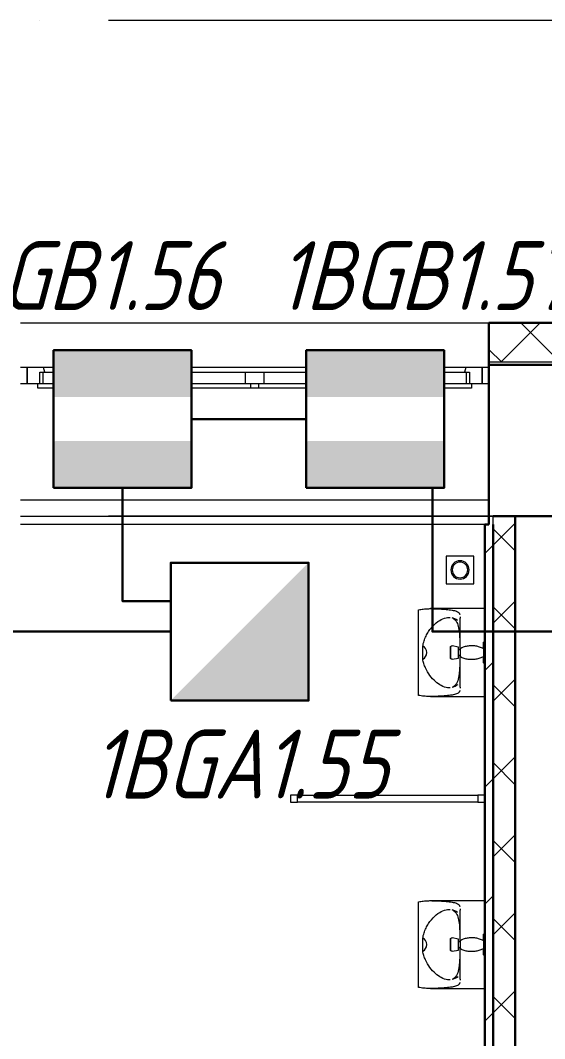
# Model space of a CAD drawing. Header units: millimetres. Extents: x -259793 to 1187961, y -549744 to 43070.
# Drawn here: x -50411 to -48509, y -7240 to -3544 of the extents above; entities that cross this region are included whole.
import ezdxf
from ezdxf.enums import TextEntityAlignment as Align

# ---------------------------------------------------------------- set-up
doc = ezdxf.new("R2010")
doc.units = ezdxf.units.MM
doc.linetypes.add('ADSK_Линия сетки', pattern=[25, 20, -2.5, 0, -2.5])
for name, color, linetype, lineweight in [('_ Окна', 7, 'Continuous', 9), ('RC-Извещатели_охранные', 5, 'Continuous', 30), ('Витраж', 7, 'Continuous', 9), ('лс', 5, 'Continuous', 30), ('Окна', 252, 'Continuous', 9), ('Оси', 252, 'Continuous', 9), ('Сантехника', 252, 'Continuous', 9), ('Стены внутренние', 7, 'Continuous', 18), ('Стены наружные', 7, 'Continuous', 18), ('Стены штриховка', 7, 'Continuous', 9)]:
    doc.layers.add(name, color=color, linetype=linetype, lineweight=lineweight)
doc.layers.add('RC-Позиционные_обозначения', color=7, linetype='Continuous')
doc.styles.add('RubezhCAD', font='', dxfattribs={"oblique": 10})
doc.styles.get("Standard").update_dxf_attribs({"font": ''})
doc.styles.get('RubezhCAD').set_extended_font_data('GOST type A')
doc.styles.get('Standard').set_extended_font_data('GOST type B')

# ---------------------------------------------------------------- blocks, each defined once
blk = doc.blocks.new('RC-UGO-IOZ-02')
at = {"layer": 'RC-Извещатели_охранные'}
blk.add_attdef('PSTN', text='', height=2.5, dxfattribs=at).set_placement((0.977, 2.603), align=Align.BOTTOM_LEFT)
blk.add_wipeout([(2.5, -2.5), (2.5, 2.5), (-2.5, 2.5), (-2.5, -2.5)]).dxf.layer = 'RC-Извещатели_охранные'
blk.add_wipeout([(-2.5, -2.5), (-2.5, 2.5), (2.5, 2.5), (2.5, -2.5)]).dxf.layer = 'RC-Извещатели_охранные'
h = blk.add_hatch(color=256, dxfattribs=at)
h.dxf.hatch_style = 1
h.paths.add_polyline_path([(2.5, -2.5), (2.5, 2.5), (0, 0), (-2.5, -2.5)])
blk.add_lwpolyline([(-2.5, -2.5), (2.5, -2.5), (2.5, 2.5), (-2.5, 2.5)], close=True, dxfattribs=at)
blk = doc.blocks.new('RC-UGO-IOM-02')
at = {"layer": 'RC-Извещатели_охранные'}
blk.add_point((0, 0), dxfattribs=at)
blk.add_attdef('PSTN', text='', height=2.5, dxfattribs=at).set_placement((0.977, 2.603), align=Align.BOTTOM_LEFT)
blk.add_wipeout([(2.5, -2.5), (2.5, 2.5), (-2.5, 2.5), (-2.5, -2.5)]).dxf.layer = 'RC-Извещатели_охранные'
blk.add_wipeout([(-2.5, -2.5), (-2.5, 2.5), (2.5, 2.5), (2.5, -2.5)]).dxf.layer = 'RC-Извещатели_охранные'
h = blk.add_hatch(color=256, dxfattribs=at)
h.dxf.hatch_style = 1
h.paths.add_polyline_path([(2.5, 0.8), (2.5, 2.506), (-2.5, 2.499), (-2.5, 0.8)])
h = blk.add_hatch(color=256, dxfattribs=at)
h.dxf.hatch_style = 1
h.paths.add_polyline_path([(2.5, -2.5), (2.5, -0.794), (-2.5, -0.801), (-2.5, -2.5)])
blk.add_lwpolyline([(-2.5, -2.5), (2.5, -2.5), (2.5, 2.5), (-2.5, 2.5)], close=True, dxfattribs=at)
blk = doc.blocks.new('1 этаж')
at = {"layer": '_ Окна', "color": 251, "true_color": 0x636466}
for p, q in [((-50385.8, -4803.7), (-50410.8, -4803.7)), ((-50385.8, -4861.7), (-50385.8, -4803.7)), ((-48710.8, -4803.7), (-48735.8, -4803.7)), ((-48735.8, -4803.7), (-48735.8, -4861.7)), ((-50410.8, -4861.7), (-50385.8, -4861.7)), ((-48735.8, -4861.7), (-48710.8, -4861.7))]:
    blk.add_line(p, q, dxfattribs=at)
at = {"layer": '_ Окна', "color": 251, "lineweight": 18, "true_color": 0x636466}
for p, q in [((-50326.4, -4803.7), (-50385.8, -4803.7)), ((-50385.8, -4803.7), (-50385.8, -4861.7)), ((-50321.8, -4820.7), (-50326.4, -4803.7)), ((-48795.2, -4803.7), (-48799.8, -4820.7)), ((-48735.8, -4803.7), (-48795.2, -4803.7)), ((-48735.8, -4861.7), (-48735.8, -4803.7)), ((-50339.8, -4861.7), (-50339.8, -4820.7)), ((-50339.8, -4820.7), (-50327.8, -4820.7)), ((-48793.8, -4820.7), (-48781.8, -4820.7)), ((-48781.8, -4820.7), (-48781.8, -4861.7)), ((-50385.8, -4861.7), (-50347.8, -4861.7)), ((-48773.8, -4861.7), (-48735.8, -4861.7))]:
    blk.add_line(p, q, dxfattribs=at)
at = {"layer": 'Витраж', "color": 251, "true_color": 0x636466, "extrusion": (0, 0, -1)}
for p, q in [((-49430.8, -6356.2), (-49430.8, -6381.2)), ((-49405.8, -6356.2), (-49430.8, -6356.2)), ((-49405.8, -6381.2), (-49405.8, -6356.2)), ((-49430.8, -6381.2), (-49405.8, -6381.2))]:
    blk.add_line(p, q, dxfattribs=at)
at = {"layer": 'Витраж', "color": 251, "true_color": 0x636466}
for p, q in [((-49405.8, -6381.2), (-49405.8, -6356.2)), ((-49405.8, -6356.2), (-48750.8, -6356.2)), ((-48750.8, -6356.2), (-48750.8, -6381.2)), ((-48725.8, -6356.2), (-48750.8, -6356.2)), ((-48750.8, -6356.2), (-48750.8, -6381.2)), ((-48750.8, -6381.2), (-49405.8, -6381.2)), ((-48750.8, -6381.2), (-48725.8, -6381.2))]:
    blk.add_line(p, q, dxfattribs=at)
at = {"layer": 'Окна', "color": 251, "true_color": 0x636466}
for p, q in [((-48795.2, -4803.7), (-50326.4, -4803.7)), ((-50327.8, -4820.7), (-49595.8, -4820.7)), ((-50327.8, -4861.7), (-50327.8, -4820.7)), ((-49595.8, -4820.7), (-49525.8, -4820.7)), ((-49595.8, -4820.7), (-49595.8, -4861.7)), ((-49525.8, -4820.7), (-48793.8, -4820.7)), ((-49525.8, -4861.7), (-49525.8, -4820.7)), ((-48793.8, -4820.7), (-48793.8, -4861.7)), ((-50347.8, -4861.7), (-49575.8, -4861.7)), ((-50347.8, -4878.7), (-50347.8, -4861.7)), ((-49575.8, -4878.7), (-50347.8, -4878.7)), ((-49575.8, -4861.7), (-49546.1, -4861.7)), ((-49575.8, -4861.7), (-49575.8, -4878.7)), ((-49546.1, -4878.7), (-49575.8, -4878.7)), ((-49545.8, -4861.7), (-48773.8, -4861.7)), ((-49545.8, -4878.7), (-49545.8, -4861.7)), ((-48773.8, -4878.7), (-49545.8, -4878.7)), ((-48773.8, -4861.7), (-48773.8, -4878.7))]:
    blk.add_line(p, q, dxfattribs=at)
at = {"layer": 'Оси', "color": 251, "linetype": 'ADSK_Линия сетки', "ltscale": 100, "true_color": 0x636466}
for p, q in [((4411.5, -3543.7), (-72528.1, -3543.7)), ((4411.5, -5343.7), (-72528.1, -5343.7))]:
    blk.add_line(p, q, dxfattribs=at)
at = {"layer": 'Сантехника', "color": 251, "true_color": 0x636466}
for p, q in [((-48865.8, -5488.7), (-48865.8, -5588.7)), ((-48765.8, -5488.7), (-48865.8, -5488.7)), ((-48765.8, -5588.7), (-48765.8, -5488.7)), ((-48865.8, -5588.7), (-48765.8, -5588.7)), ((-48965.8, -5994.2), (-48965.8, -5683.2)), ((-48725.8, -5679.3), (-48922.9, -5679.3)), ((-48816, -5728.7), (-48816, -5830.1)), ((-48951, -5838.7), (-48951, -5815.2)), ((-48951, -5862.3), (-48951, -5838.7)), ((-48820.8, -5818.7), (-48844.5, -5814.6)), ((-48820.8, -5838.7), (-48820.8, -5818.7)), ((-48815.8, -5828.7), (-48820.8, -5828.7)), ((-48820.8, -5858.7), (-48820.8, -5838.7)), ((-48816.2, -5814.9), (-48816.2, -5830.1)), ((-48815.8, -5823.7), (-48815.8, -5838.7)), ((-48815.8, -5838.7), (-48815.8, -5853.7)), ((-48844.5, -5862.9), (-48820.8, -5858.7)), ((-48820.8, -5848.7), (-48815.8, -5848.7)), ((-48816.2, -5847.4), (-48816.2, -5862.6)), ((-48816, -5847.4), (-48816, -5948.7)), ((-48922.9, -5998.2), (-48725.8, -5998.2)), ((-48965.8, -7054.2), (-48965.8, -6743.2)), ((-48725.8, -6739.3), (-48922.9, -6739.3)), ((-48816, -6788.7), (-48816, -6890.1)), ((-48951, -6898.7), (-48951, -6875.2)), ((-48820.8, -6878.7), (-48844.5, -6874.6)), ((-48816.2, -6874.9), (-48816.2, -6890.1)), ((-48951, -6922.3), (-48951, -6898.7)), ((-48820.8, -6898.7), (-48820.8, -6878.7)), ((-48815.8, -6888.7), (-48820.8, -6888.7)), ((-48820.8, -6918.7), (-48820.8, -6898.7)), ((-48820.8, -6908.7), (-48815.8, -6908.7)), ((-48816.2, -6907.4), (-48816.2, -6922.6)), ((-48816, -6907.4), (-48816, -7008.7)), ((-48815.8, -6883.7), (-48815.8, -6898.7)), ((-48815.8, -6898.7), (-48815.8, -6913.7)), ((-48844.5, -6922.9), (-48820.8, -6918.7)), ((-48922.9, -7058.2), (-48725.8, -7058.2))]:
    blk.add_line(p, q, dxfattribs=at)
at = {"layer": 'Сантехника', "color": 251, "true_color": 0x636466, "flags": 128}
for points in [[(-48824.4, -5721.9), (-48829.6, -5719.1), (-48835, -5716.5), (-48840.5, -5714.2), (-48844.5, -5712.6)], [(-48730.8, -5803.7), (-48730.8, -5803.5), (-48730.8, -5803.3), (-48730.8, -5803.1), (-48730.7, -5802.9), (-48730.7, -5802.7), (-48730.7, -5802.5), (-48730.6, -5802.3), (-48730.5, -5802.2), (-48730.5, -5802), (-48730.4, -5801.8), (-48730.3, -5801.6), (-48730.2, -5801.4), (-48730.1, -5801.2), (-48730, -5801.1), (-48729.9, -5800.9), (-48729.8, -5800.7), (-48729.7, -5800.6), (-48729.6, -5800.4), (-48729.4, -5800.3), (-48729.3, -5800.1), (-48729.1, -5800), (-48729, -5799.9), (-48728.8, -5799.8), (-48728.7, -5799.6), (-48728.5, -5799.5), (-48728.3, -5799.4), (-48728.2, -5799.3), (-48728, -5799.2), (-48727.8, -5799.1), (-48727.6, -5799.1), (-48727.4, -5799), (-48727.2, -5798.9), (-48727, -5798.9), (-48726.8, -5798.8), (-48726.7, -5798.8), (-48726.5, -5798.8), (-48726.3, -5798.8), (-48726.1, -5798.7), (-48725.9, -5798.7), (-48725.8, -5798.7)], [(-48850.3, -5819.5), (-48850.3, -5819.3), (-48850.3, -5819.1), (-48850.3, -5818.9), (-48850.3, -5818.7), (-48850.2, -5818.5), (-48850.2, -5818.3), (-48850.2, -5818.1), (-48850.1, -5817.9), (-48850, -5817.7), (-48850, -5817.5), (-48849.9, -5817.4), (-48849.8, -5817.2), (-48849.7, -5817), (-48849.6, -5816.8), (-48849.5, -5816.7), (-48849.4, -5816.5), (-48849.2, -5816.3), (-48849.1, -5816.2), (-48849, -5816), (-48848.8, -5815.9), (-48848.7, -5815.8), (-48848.5, -5815.6), (-48848.4, -5815.5), (-48848.2, -5815.4), (-48848, -5815.3), (-48847.9, -5815.2), (-48847.7, -5815.1), (-48847.5, -5815), (-48847.3, -5814.9), (-48847.2, -5814.8), (-48847, -5814.8), (-48846.8, -5814.7), (-48846.6, -5814.6), (-48846.4, -5814.6), (-48846.2, -5814.6), (-48846, -5814.5), (-48845.8, -5814.5), (-48845.6, -5814.5), (-48845.4, -5814.5), (-48845.2, -5814.5), (-48845, -5814.5), (-48844.8, -5814.5), (-48844.6, -5814.5), (-48844.5, -5814.6)], [(-48850.3, -5838.7), (-48850.3, -5838), (-48850.3, -5837.2), (-48850.3, -5836.4), (-48850.3, -5835.7), (-48850.3, -5834.9), (-48850.3, -5834.2), (-48850.3, -5833.4), (-48850.3, -5832.7), (-48850.3, -5831.9), (-48850.3, -5831.2), (-48850.3, -5830.5), (-48850.3, -5829.8), (-48850.3, -5829.2), (-48850.3, -5828.5), (-48850.3, -5827.9), (-48850.3, -5827.2), (-48850.3, -5826.6), (-48850.3, -5826), (-48850.3, -5825.5), (-48850.3, -5824.9), (-48850.3, -5824.4), (-48850.3, -5823.9), (-48850.3, -5823.4), (-48850.3, -5823), (-48850.3, -5822.5), (-48850.3, -5822.1), (-48850.3, -5821.8), (-48850.3, -5821.4), (-48850.3, -5821.1), (-48850.3, -5820.8), (-48850.3, -5820.5), (-48850.3, -5820.3), (-48850.3, -5820.1), (-48850.3, -5819.9), (-48850.3, -5819.8), (-48850.3, -5819.6), (-48850.3, -5819.6), (-48850.3, -5819.5), (-48850.3, -5819.5)], [(-48850.3, -5819.5), (-48850.3, -5819.5), (-48850.3, -5819.5), (-48850.3, -5819.6), (-48850.3, -5819.7), (-48850.3, -5819.9), (-48850.3, -5820), (-48850.3, -5820.2), (-48850.3, -5820.5), (-48850.3, -5820.7), (-48850.3, -5821), (-48850.3, -5821.3), (-48850.3, -5821.7), (-48850.3, -5822), (-48850.3, -5822.4), (-48850.3, -5822.8), (-48850.3, -5823.3), (-48850.3, -5823.8), (-48850.3, -5824.3), (-48850.3, -5824.8), (-48850.3, -5825.3), (-48850.3, -5825.9), (-48850.3, -5826.5), (-48850.3, -5827.1), (-48850.3, -5827.7), (-48850.3, -5828.3), (-48850.3, -5829), (-48850.3, -5829.7), (-48850.3, -5830.3), (-48850.3, -5831), (-48850.3, -5831.8), (-48850.3, -5832.5), (-48850.3, -5833.2), (-48850.3, -5834), (-48850.3, -5834.7), (-48850.3, -5835.5), (-48850.3, -5836.2), (-48850.3, -5837), (-48850.3, -5837.8), (-48850.3, -5838.5), (-48850.3, -5838.7)], [(-48850.3, -5838.7), (-48850.3, -5839.5), (-48850.3, -5840.3), (-48850.3, -5841), (-48850.3, -5841.8), (-48850.3, -5842.6), (-48850.3, -5843.3), (-48850.3, -5844.1), (-48850.3, -5844.8), (-48850.3, -5845.5), (-48850.3, -5846.2), (-48850.3, -5846.9), (-48850.3, -5847.6), (-48850.3, -5848.3), (-48850.3, -5849), (-48850.3, -5849.6), (-48850.3, -5850.2), (-48850.3, -5850.8), (-48850.3, -5851.4), (-48850.3, -5852), (-48850.3, -5852.5), (-48850.3, -5853.1), (-48850.3, -5853.6), (-48850.3, -5854), (-48850.3, -5854.5), (-48850.3, -5854.9), (-48850.3, -5855.3), (-48850.3, -5855.7), (-48850.3, -5856.1), (-48850.3, -5856.4), (-48850.3, -5856.7), (-48850.3, -5856.9), (-48850.3, -5857.2), (-48850.3, -5857.4), (-48850.3, -5857.6), (-48850.3, -5857.7), (-48850.3, -5857.8), (-48850.3, -5857.9), (-48850.3, -5858), (-48850.3, -5858)], [(-48850.3, -5858), (-48850.3, -5858), (-48850.3, -5857.9), (-48850.3, -5857.8), (-48850.3, -5857.7), (-48850.3, -5857.6), (-48850.3, -5857.4), (-48850.3, -5857.2), (-48850.3, -5857), (-48850.3, -5856.7), (-48850.3, -5856.5), (-48850.3, -5856.1), (-48850.3, -5855.8), (-48850.3, -5855.4), (-48850.3, -5855), (-48850.3, -5854.6), (-48850.3, -5854.2), (-48850.3, -5853.7), (-48850.3, -5853.2), (-48850.3, -5852.7), (-48850.3, -5852.1), (-48850.3, -5851.6), (-48850.3, -5851), (-48850.3, -5850.4), (-48850.3, -5849.8), (-48850.3, -5849.1), (-48850.3, -5848.5), (-48850.3, -5847.8), (-48850.3, -5847.1), (-48850.3, -5846.4), (-48850.3, -5845.7), (-48850.3, -5845), (-48850.3, -5844.3), (-48850.3, -5843.5), (-48850.3, -5842.8), (-48850.3, -5842), (-48850.3, -5841.2), (-48850.3, -5840.5), (-48850.3, -5839.7), (-48850.3, -5838.9), (-48850.3, -5838.7)], [(-48815.8, -5823.7), (-48812.6, -5822.1), (-48809.3, -5820.6), (-48806, -5819.2), (-48802.6, -5818), (-48799.2, -5816.9), (-48795.7, -5815.9), (-48792.2, -5815.1), (-48788.7, -5814.4), (-48785.1, -5813.8), (-48781.6, -5813.4), (-48778, -5813.2), (-48774.4, -5813.1), (-48770.8, -5813.1), (-48767.2, -5813.3), (-48763.6, -5813.6), (-48760, -5814.1), (-48756.5, -5814.7), (-48752.9, -5815.4), (-48749.5, -5816.3), (-48746, -5817.3), (-48742.6, -5818.5), (-48739.2, -5819.8), (-48735.9, -5821.2), (-48732.7, -5822.7), (-48730.8, -5823.7)], [(-48730.8, -5822.6), (-48730.8, -5821.3), (-48730.8, -5820.1), (-48730.8, -5819), (-48730.8, -5817.8), (-48730.8, -5816.7), (-48730.8, -5815.7), (-48730.8, -5814.6), (-48730.8, -5813.6), (-48730.8, -5812.7), (-48730.8, -5811.8), (-48730.8, -5810.9), (-48730.8, -5810.1), (-48730.8, -5809.3), (-48730.8, -5808.5), (-48730.8, -5807.9), (-48730.8, -5807.2), (-48730.8, -5806.6), (-48730.8, -5806.1), (-48730.8, -5805.6), (-48730.8, -5805.2), (-48730.8, -5804.8), (-48730.8, -5804.5), (-48730.8, -5804.2), (-48730.8, -5804), (-48730.8, -5803.9), (-48730.8, -5803.8), (-48730.8, -5803.7)], [(-48730.8, -5803.7), (-48730.8, -5803.8), (-48730.8, -5803.8), (-48730.8, -5804), (-48730.8, -5804.2), (-48730.8, -5804.4), (-48730.8, -5804.7), (-48730.8, -5805.1), (-48730.8, -5805.5), (-48730.8, -5806), (-48730.8, -5806.5), (-48730.8, -5807.1), (-48730.8, -5807.7), (-48730.8, -5808.4), (-48730.8, -5809.1), (-48730.8, -5809.8), (-48730.8, -5810.7), (-48730.8, -5811.5), (-48730.8, -5812.4), (-48730.8, -5813.4), (-48730.8, -5814.3), (-48730.8, -5815.4), (-48730.8, -5816.4), (-48730.8, -5817.5), (-48730.8, -5818.7), (-48730.8, -5819.8), (-48730.8, -5821), (-48730.8, -5822.2), (-48730.8, -5823.5), (-48730.8, -5824.8), (-48730.8, -5826), (-48730.8, -5827.4), (-48730.8, -5828.7), (-48730.8, -5830), (-48730.8, -5831.4), (-48730.8, -5832.8), (-48730.8, -5834.2), (-48730.8, -5835.6), (-48730.8, -5837), (-48730.8, -5838.4), (-48730.8, -5838.7)], [(-48730.8, -5838.7), (-48730.8, -5840.1), (-48730.8, -5841.5), (-48730.8, -5842.9), (-48730.8, -5844.3), (-48730.8, -5845.7), (-48730.8, -5847.1), (-48730.8, -5848.4), (-48730.8, -5849.7), (-48730.8, -5851.1), (-48730.8, -5852.4), (-48730.8, -5853.6), (-48730.8, -5854.9), (-48730.8, -5856.1), (-48730.8, -5857.3), (-48730.8, -5858.5), (-48730.8, -5859.6), (-48730.8, -5860.7), (-48730.8, -5861.8), (-48730.8, -5862.8), (-48730.8, -5863.8), (-48730.8, -5864.8), (-48730.8, -5865.7), (-48730.8, -5866.6), (-48730.8, -5867.4), (-48730.8, -5868.2), (-48730.8, -5868.9), (-48730.8, -5869.6), (-48730.8, -5870.2), (-48730.8, -5870.8), (-48730.8, -5871.4), (-48730.8, -5871.8), (-48730.8, -5872.3), (-48730.8, -5872.6), (-48730.8, -5873), (-48730.8, -5873.2), (-48730.8, -5873.4), (-48730.8, -5873.6), (-48730.8, -5873.7), (-48730.8, -5873.7)], [(-48844.5, -5862.9), (-48844.7, -5862.9), (-48844.9, -5863), (-48845.1, -5863), (-48845.3, -5863), (-48845.5, -5863), (-48845.7, -5863), (-48845.9, -5863), (-48846.1, -5862.9), (-48846.3, -5862.9), (-48846.5, -5862.9), (-48846.7, -5862.8), (-48846.8, -5862.8), (-48847, -5862.7), (-48847.2, -5862.6), (-48847.4, -5862.5), (-48847.6, -5862.4), (-48847.8, -5862.4), (-48847.9, -5862.3), (-48848.1, -5862.1), (-48848.3, -5862), (-48848.4, -5861.9), (-48848.6, -5861.8), (-48848.7, -5861.7), (-48848.9, -5861.5), (-48849, -5861.4), (-48849.2, -5861.2), (-48849.3, -5861.1), (-48849.4, -5860.9), (-48849.5, -5860.7), (-48849.6, -5860.6), (-48849.7, -5860.4), (-48849.8, -5860.2), (-48849.9, -5860), (-48850, -5859.9), (-48850.1, -5859.7), (-48850.1, -5859.5), (-48850.2, -5859.3), (-48850.2, -5859.1), (-48850.3, -5858.9), (-48850.3, -5858.7), (-48850.3, -5858.5), (-48850.3, -5858.3), (-48850.3, -5858.1), (-48850.3, -5858)], [(-48730.8, -5853.7), (-48734, -5855.4), (-48737.3, -5856.9), (-48740.6, -5858.2), (-48744, -5859.5), (-48747.4, -5860.6), (-48750.9, -5861.6), (-48754.4, -5862.4), (-48757.9, -5863.1), (-48761.5, -5863.6), (-48765.1, -5864), (-48768.6, -5864.3), (-48772.2, -5864.4), (-48775.8, -5864.4), (-48779.4, -5864.2), (-48783, -5863.9), (-48786.6, -5863.4), (-48790.1, -5862.8), (-48793.7, -5862.1), (-48797.2, -5861.2), (-48800.6, -5860.2), (-48804, -5859), (-48807.4, -5857.7), (-48810.7, -5856.3), (-48813.9, -5854.7), (-48815.8, -5853.7)], [(-48730.8, -5873.7), (-48730.8, -5873.7), (-48730.8, -5873.6), (-48730.8, -5873.5), (-48730.8, -5873.3), (-48730.8, -5873), (-48730.8, -5872.7), (-48730.8, -5872.4), (-48730.8, -5872), (-48730.8, -5871.5), (-48730.8, -5871), (-48730.8, -5870.4), (-48730.8, -5869.8), (-48730.8, -5869.1), (-48730.8, -5868.4), (-48730.8, -5867.6), (-48730.8, -5866.8), (-48730.8, -5865.9), (-48730.8, -5865), (-48730.8, -5864.1), (-48730.8, -5863.1), (-48730.8, -5862.1), (-48730.8, -5861), (-48730.8, -5859.9), (-48730.8, -5858.8), (-48730.8, -5857.6), (-48730.8, -5856.4), (-48730.8, -5855.2), (-48730.8, -5854)], [(-48725.8, -5878.7), (-48726, -5878.7), (-48726.2, -5878.7), (-48726.4, -5878.7), (-48726.6, -5878.7), (-48726.8, -5878.6), (-48727, -5878.6), (-48727.2, -5878.5), (-48727.4, -5878.5), (-48727.6, -5878.4), (-48727.7, -5878.3), (-48727.9, -5878.3), (-48728.1, -5878.2), (-48728.3, -5878.1), (-48728.5, -5878), (-48728.6, -5877.9), (-48728.8, -5877.7), (-48728.9, -5877.6), (-48729.1, -5877.5), (-48729.2, -5877.4), (-48729.4, -5877.2), (-48729.5, -5877.1), (-48729.7, -5876.9), (-48729.8, -5876.8), (-48729.9, -5876.6), (-48730, -5876.4), (-48730.1, -5876.3), (-48730.2, -5876.1), (-48730.3, -5875.9), (-48730.4, -5875.7), (-48730.5, -5875.5), (-48730.5, -5875.4), (-48730.6, -5875.2), (-48730.6, -5875), (-48730.7, -5874.8), (-48730.7, -5874.6), (-48730.8, -5874.4), (-48730.8, -5874.2), (-48730.8, -5874), (-48730.8, -5873.8), (-48730.8, -5873.7)], [(-48844.5, -5964.8), (-48838.9, -5962.6), (-48833.4, -5960.2), (-48828.1, -5957.6), (-48823, -5954.8)], [(-48824.4, -6781.9), (-48829.6, -6779.1), (-48835, -6776.5), (-48840.5, -6774.2), (-48844.5, -6772.6)], [(-48850.3, -6879.5), (-48850.3, -6879.3), (-48850.3, -6879.1), (-48850.3, -6878.9), (-48850.3, -6878.7), (-48850.2, -6878.5), (-48850.2, -6878.3), (-48850.2, -6878.1), (-48850.1, -6877.9), (-48850, -6877.7), (-48850, -6877.5), (-48849.9, -6877.4), (-48849.8, -6877.2), (-48849.7, -6877), (-48849.6, -6876.8), (-48849.5, -6876.7), (-48849.4, -6876.5), (-48849.2, -6876.3), (-48849.1, -6876.2), (-48849, -6876), (-48848.8, -6875.9), (-48848.7, -6875.8), (-48848.5, -6875.6), (-48848.4, -6875.5), (-48848.2, -6875.4), (-48848, -6875.3), (-48847.9, -6875.2), (-48847.7, -6875.1), (-48847.5, -6875), (-48847.3, -6874.9), (-48847.2, -6874.8), (-48847, -6874.8), (-48846.8, -6874.7), (-48846.6, -6874.6), (-48846.4, -6874.6), (-48846.2, -6874.6), (-48846, -6874.5), (-48845.8, -6874.5), (-48845.6, -6874.5), (-48845.4, -6874.5), (-48845.2, -6874.5), (-48845, -6874.5), (-48844.8, -6874.5), (-48844.6, -6874.5), (-48844.5, -6874.6)], [(-48815.8, -6883.7), (-48812.6, -6882.1), (-48809.3, -6880.6), (-48806, -6879.2), (-48802.6, -6878), (-48799.2, -6876.9), (-48795.7, -6875.9), (-48792.2, -6875.1), (-48788.7, -6874.4), (-48785.1, -6873.8), (-48781.6, -6873.4), (-48778, -6873.2), (-48774.4, -6873.1), (-48770.8, -6873.1), (-48767.2, -6873.3), (-48763.6, -6873.6), (-48760, -6874.1), (-48756.5, -6874.7), (-48752.9, -6875.4), (-48749.5, -6876.3), (-48746, -6877.3), (-48742.6, -6878.5), (-48739.2, -6879.8), (-48735.9, -6881.2), (-48732.7, -6882.7), (-48730.8, -6883.7)], [(-48730.8, -6863.7), (-48730.8, -6863.5), (-48730.8, -6863.3), (-48730.8, -6863.1), (-48730.7, -6862.9), (-48730.7, -6862.7), (-48730.7, -6862.5), (-48730.6, -6862.3), (-48730.5, -6862.2), (-48730.5, -6862), (-48730.4, -6861.8), (-48730.3, -6861.6), (-48730.2, -6861.4), (-48730.1, -6861.2), (-48730, -6861.1), (-48729.9, -6860.9), (-48729.8, -6860.7), (-48729.7, -6860.6), (-48729.6, -6860.4), (-48729.4, -6860.3), (-48729.3, -6860.1), (-48729.1, -6860), (-48729, -6859.9), (-48728.8, -6859.8), (-48728.7, -6859.6), (-48728.5, -6859.5), (-48728.3, -6859.4), (-48728.2, -6859.3), (-48728, -6859.2), (-48727.8, -6859.1), (-48727.6, -6859.1), (-48727.4, -6859), (-48727.2, -6858.9), (-48727, -6858.9), (-48726.8, -6858.8), (-48726.7, -6858.8), (-48726.5, -6858.8), (-48726.3, -6858.8), (-48726.1, -6858.7), (-48725.9, -6858.7), (-48725.8, -6858.7)], [(-48730.8, -6882.6), (-48730.8, -6881.3), (-48730.8, -6880.1), (-48730.8, -6879), (-48730.8, -6877.8), (-48730.8, -6876.7), (-48730.8, -6875.7), (-48730.8, -6874.6), (-48730.8, -6873.6), (-48730.8, -6872.7), (-48730.8, -6871.8), (-48730.8, -6870.9), (-48730.8, -6870.1), (-48730.8, -6869.3), (-48730.8, -6868.5), (-48730.8, -6867.9), (-48730.8, -6867.2), (-48730.8, -6866.6), (-48730.8, -6866.1), (-48730.8, -6865.6), (-48730.8, -6865.2), (-48730.8, -6864.8), (-48730.8, -6864.5), (-48730.8, -6864.2), (-48730.8, -6864), (-48730.8, -6863.9), (-48730.8, -6863.8), (-48730.8, -6863.7)], [(-48730.8, -6863.7), (-48730.8, -6863.8), (-48730.8, -6863.8), (-48730.8, -6864), (-48730.8, -6864.2), (-48730.8, -6864.4), (-48730.8, -6864.7), (-48730.8, -6865.1), (-48730.8, -6865.5), (-48730.8, -6866), (-48730.8, -6866.5), (-48730.8, -6867.1), (-48730.8, -6867.7), (-48730.8, -6868.4), (-48730.8, -6869.1), (-48730.8, -6869.8), (-48730.8, -6870.7), (-48730.8, -6871.5), (-48730.8, -6872.4), (-48730.8, -6873.4), (-48730.8, -6874.3), (-48730.8, -6875.4), (-48730.8, -6876.4), (-48730.8, -6877.5), (-48730.8, -6878.7), (-48730.8, -6879.8), (-48730.8, -6881), (-48730.8, -6882.2), (-48730.8, -6883.5), (-48730.8, -6884.8), (-48730.8, -6886), (-48730.8, -6887.4), (-48730.8, -6888.7), (-48730.8, -6890), (-48730.8, -6891.4), (-48730.8, -6892.8), (-48730.8, -6894.2), (-48730.8, -6895.6), (-48730.8, -6897), (-48730.8, -6898.4), (-48730.8, -6898.7)], [(-48850.3, -6898.7), (-48850.3, -6898), (-48850.3, -6897.2), (-48850.3, -6896.4), (-48850.3, -6895.7), (-48850.3, -6894.9), (-48850.3, -6894.2), (-48850.3, -6893.4), (-48850.3, -6892.7), (-48850.3, -6891.9), (-48850.3, -6891.2), (-48850.3, -6890.5), (-48850.3, -6889.8), (-48850.3, -6889.2), (-48850.3, -6888.5), (-48850.3, -6887.9), (-48850.3, -6887.2), (-48850.3, -6886.6), (-48850.3, -6886), (-48850.3, -6885.5), (-48850.3, -6884.9), (-48850.3, -6884.4), (-48850.3, -6883.9), (-48850.3, -6883.4), (-48850.3, -6883), (-48850.3, -6882.5), (-48850.3, -6882.1), (-48850.3, -6881.8), (-48850.3, -6881.4), (-48850.3, -6881.1), (-48850.3, -6880.8), (-48850.3, -6880.5), (-48850.3, -6880.3), (-48850.3, -6880.1), (-48850.3, -6879.9), (-48850.3, -6879.8), (-48850.3, -6879.6), (-48850.3, -6879.6), (-48850.3, -6879.5), (-48850.3, -6879.5)], [(-48850.3, -6879.5), (-48850.3, -6879.5), (-48850.3, -6879.5), (-48850.3, -6879.6), (-48850.3, -6879.7), (-48850.3, -6879.9), (-48850.3, -6880), (-48850.3, -6880.2), (-48850.3, -6880.5), (-48850.3, -6880.7), (-48850.3, -6881), (-48850.3, -6881.3), (-48850.3, -6881.7), (-48850.3, -6882), (-48850.3, -6882.4), (-48850.3, -6882.8), (-48850.3, -6883.3), (-48850.3, -6883.8), (-48850.3, -6884.3), (-48850.3, -6884.8), (-48850.3, -6885.3), (-48850.3, -6885.9), (-48850.3, -6886.5), (-48850.3, -6887.1), (-48850.3, -6887.7), (-48850.3, -6888.3), (-48850.3, -6889), (-48850.3, -6889.7), (-48850.3, -6890.3), (-48850.3, -6891), (-48850.3, -6891.8), (-48850.3, -6892.5), (-48850.3, -6893.2), (-48850.3, -6894), (-48850.3, -6894.7), (-48850.3, -6895.5), (-48850.3, -6896.2), (-48850.3, -6897), (-48850.3, -6897.8), (-48850.3, -6898.5), (-48850.3, -6898.7)], [(-48850.3, -6898.7), (-48850.3, -6899.5), (-48850.3, -6900.3), (-48850.3, -6901), (-48850.3, -6901.8), (-48850.3, -6902.6), (-48850.3, -6903.3), (-48850.3, -6904.1), (-48850.3, -6904.8), (-48850.3, -6905.5), (-48850.3, -6906.2), (-48850.3, -6906.9), (-48850.3, -6907.6), (-48850.3, -6908.3), (-48850.3, -6909), (-48850.3, -6909.6), (-48850.3, -6910.2), (-48850.3, -6910.8), (-48850.3, -6911.4), (-48850.3, -6912), (-48850.3, -6912.5), (-48850.3, -6913.1), (-48850.3, -6913.6), (-48850.3, -6914), (-48850.3, -6914.5), (-48850.3, -6914.9), (-48850.3, -6915.3), (-48850.3, -6915.7), (-48850.3, -6916.1), (-48850.3, -6916.4), (-48850.3, -6916.7), (-48850.3, -6916.9), (-48850.3, -6917.2), (-48850.3, -6917.4), (-48850.3, -6917.6), (-48850.3, -6917.7), (-48850.3, -6917.8), (-48850.3, -6917.9), (-48850.3, -6918), (-48850.3, -6918)], [(-48850.3, -6918), (-48850.3, -6918), (-48850.3, -6917.9), (-48850.3, -6917.8), (-48850.3, -6917.7), (-48850.3, -6917.6), (-48850.3, -6917.4), (-48850.3, -6917.2), (-48850.3, -6917), (-48850.3, -6916.7), (-48850.3, -6916.5), (-48850.3, -6916.1), (-48850.3, -6915.8), (-48850.3, -6915.4), (-48850.3, -6915), (-48850.3, -6914.6), (-48850.3, -6914.2), (-48850.3, -6913.7), (-48850.3, -6913.2), (-48850.3, -6912.7), (-48850.3, -6912.1), (-48850.3, -6911.6), (-48850.3, -6911), (-48850.3, -6910.4), (-48850.3, -6909.8), (-48850.3, -6909.1), (-48850.3, -6908.5), (-48850.3, -6907.8), (-48850.3, -6907.1), (-48850.3, -6906.4), (-48850.3, -6905.7), (-48850.3, -6905), (-48850.3, -6904.3), (-48850.3, -6903.5), (-48850.3, -6902.8), (-48850.3, -6902), (-48850.3, -6901.2), (-48850.3, -6900.5), (-48850.3, -6899.7), (-48850.3, -6898.9), (-48850.3, -6898.7)], [(-48730.8, -6898.7), (-48730.8, -6900.1), (-48730.8, -6901.5), (-48730.8, -6902.9), (-48730.8, -6904.3), (-48730.8, -6905.7), (-48730.8, -6907.1), (-48730.8, -6908.4), (-48730.8, -6909.7), (-48730.8, -6911.1), (-48730.8, -6912.4), (-48730.8, -6913.6), (-48730.8, -6914.9), (-48730.8, -6916.1), (-48730.8, -6917.3), (-48730.8, -6918.5), (-48730.8, -6919.6), (-48730.8, -6920.7), (-48730.8, -6921.8), (-48730.8, -6922.8), (-48730.8, -6923.8), (-48730.8, -6924.8), (-48730.8, -6925.7), (-48730.8, -6926.6), (-48730.8, -6927.4), (-48730.8, -6928.2), (-48730.8, -6928.9), (-48730.8, -6929.6), (-48730.8, -6930.2), (-48730.8, -6930.8), (-48730.8, -6931.4), (-48730.8, -6931.8), (-48730.8, -6932.3), (-48730.8, -6932.6), (-48730.8, -6933), (-48730.8, -6933.2), (-48730.8, -6933.4), (-48730.8, -6933.6), (-48730.8, -6933.7), (-48730.8, -6933.7)], [(-48844.5, -6922.9), (-48844.7, -6922.9), (-48844.9, -6923), (-48845.1, -6923), (-48845.3, -6923), (-48845.5, -6923), (-48845.7, -6923), (-48845.9, -6923), (-48846.1, -6922.9), (-48846.3, -6922.9), (-48846.5, -6922.9), (-48846.7, -6922.8), (-48846.8, -6922.8), (-48847, -6922.7), (-48847.2, -6922.6), (-48847.4, -6922.5), (-48847.6, -6922.4), (-48847.8, -6922.4), (-48847.9, -6922.3), (-48848.1, -6922.1), (-48848.3, -6922), (-48848.4, -6921.9), (-48848.6, -6921.8), (-48848.7, -6921.7), (-48848.9, -6921.5), (-48849, -6921.4), (-48849.2, -6921.2), (-48849.3, -6921.1), (-48849.4, -6920.9), (-48849.5, -6920.7), (-48849.6, -6920.6), (-48849.7, -6920.4), (-48849.8, -6920.2), (-48849.9, -6920), (-48850, -6919.9), (-48850.1, -6919.7), (-48850.1, -6919.5), (-48850.2, -6919.3), (-48850.2, -6919.1), (-48850.3, -6918.9), (-48850.3, -6918.7), (-48850.3, -6918.5), (-48850.3, -6918.3), (-48850.3, -6918.1), (-48850.3, -6918)], [(-48730.8, -6913.7), (-48734, -6915.4), (-48737.3, -6916.9), (-48740.6, -6918.2), (-48744, -6919.5), (-48747.4, -6920.6), (-48750.9, -6921.6), (-48754.4, -6922.4), (-48757.9, -6923.1), (-48761.5, -6923.6), (-48765.1, -6924), (-48768.6, -6924.3), (-48772.2, -6924.4), (-48775.8, -6924.4), (-48779.4, -6924.2), (-48783, -6923.9), (-48786.6, -6923.4), (-48790.1, -6922.8), (-48793.7, -6922.1), (-48797.2, -6921.2), (-48800.6, -6920.2), (-48804, -6919), (-48807.4, -6917.7), (-48810.7, -6916.3), (-48813.9, -6914.7), (-48815.8, -6913.7)], [(-48730.8, -6933.7), (-48730.8, -6933.7), (-48730.8, -6933.6), (-48730.8, -6933.5), (-48730.8, -6933.3), (-48730.8, -6933), (-48730.8, -6932.7), (-48730.8, -6932.4), (-48730.8, -6932), (-48730.8, -6931.5), (-48730.8, -6931), (-48730.8, -6930.4), (-48730.8, -6929.8), (-48730.8, -6929.1), (-48730.8, -6928.4), (-48730.8, -6927.6), (-48730.8, -6926.8), (-48730.8, -6925.9), (-48730.8, -6925), (-48730.8, -6924.1), (-48730.8, -6923.1), (-48730.8, -6922.1), (-48730.8, -6921), (-48730.8, -6919.9), (-48730.8, -6918.8), (-48730.8, -6917.6), (-48730.8, -6916.4), (-48730.8, -6915.2), (-48730.8, -6914)], [(-48725.8, -6938.7), (-48726, -6938.7), (-48726.2, -6938.7), (-48726.4, -6938.7), (-48726.6, -6938.7), (-48726.8, -6938.6), (-48727, -6938.6), (-48727.2, -6938.5), (-48727.4, -6938.5), (-48727.6, -6938.4), (-48727.7, -6938.3), (-48727.9, -6938.3), (-48728.1, -6938.2), (-48728.3, -6938.1), (-48728.5, -6938), (-48728.6, -6937.9), (-48728.8, -6937.7), (-48728.9, -6937.6), (-48729.1, -6937.5), (-48729.2, -6937.4), (-48729.4, -6937.2), (-48729.5, -6937.1), (-48729.7, -6936.9), (-48729.8, -6936.8), (-48729.9, -6936.6), (-48730, -6936.4), (-48730.1, -6936.3), (-48730.2, -6936.1), (-48730.3, -6935.9), (-48730.4, -6935.7), (-48730.5, -6935.5), (-48730.5, -6935.4), (-48730.6, -6935.2), (-48730.6, -6935), (-48730.7, -6934.8), (-48730.7, -6934.6), (-48730.8, -6934.4), (-48730.8, -6934.2), (-48730.8, -6934), (-48730.8, -6933.8), (-48730.8, -6933.7)], [(-48844.5, -7024.8), (-48838.9, -7022.6), (-48833.4, -7020.2), (-48828.1, -7017.6), (-48823, -7014.8)]]:
    blk.add_lwpolyline(points, dxfattribs=at)
at = {"layer": 'Сантехника', "color": 251, "true_color": 0x636466}
for radius, start, end in [(33.3, 0, 180), (33.3, 180, 0), (28.3, 0, 180), (28.3, 180, 0)]:
    blk.add_arc((-48815.8, -5538.7), radius, start, end, dxfattribs=at)
for centre, major_axis, start_param, end_param in [((-48958.1, -5838.7), (0, 25), 4.712389, 5.943447), ((-48958.1, -5838.7), (0, -25), 0.339739, 1.570796), ((-48958.1, -6898.7), (0, 25), 4.712389, 5.943447), ((-48958.1, -6898.7), (0, -25), 0.339739, 1.570796)]:
    blk.add_ellipse(centre, major_axis=major_axis, ratio=0.859293, start_param=start_param, end_param=end_param, dxfattribs=at)
for points, knots in [([(-48965.8, -5683.2), (-48960.1, -5682.2), (-48949, -5680.5), (-48935.6, -5679.5), (-48925.4, -5679.2), (-48917.9, -5679.3), (-48910.5, -5679.5), (-48903.4, -5679.7), (-48896.4, -5680), (-48887.5, -5680.5), (-48877, -5681.1), (-48865.5, -5682), (-48854.6, -5683.1), (-48844.5, -5684.5), (-48835.5, -5686.4), (-48828.2, -5688.7), (-48823.4, -5691.3), (-48820.9, -5693.4), (-48819.6, -5694.8), (-48818.8, -5695.9), (-48818.1, -5697), (-48817.4, -5698.1), (-48817, -5699.2), (-48816.7, -5700), (-48816.6, -5700.6), (-48816.5, -5700.8), (-48816.5, -5701)], [-1, -1, -1, -1, -0.9416667, -0.8833333, -0.8541667, -0.825, -0.7958333, -0.7666667, -0.7375, -0.7083333, -0.65, -0.5916667, -0.5333333, -0.4666667, -0.4, -0.3333333, -0.2666667, -0.2333333, -0.2166667, -0.2, -0.1833333, -0.1666667, -0.15, -0.1416667, -0.1375, -0.1333333, -0.1333333, -0.1333333, -0.1333333]), ([(-48951, -5815.2), (-48949.8, -5808.7), (-48946.6, -5796.2), (-48939.3, -5778.5), (-48930.2, -5762.4), (-48915.9, -5743.4), (-48895.7, -5724.8), (-48871.3, -5712), (-48857.1, -5710.3), (-48850.9, -5711.1)], [0, 0, 0, 0, 0.0526316, 0.1052632, 0.1578947, 0.2105263, 0.3157895, 0.4210526, 0.5263158, 0.5263158, 0.5263158, 0.5263158]), ([(-48842.1, -5713.7), (-48839.4, -5714.9), (-48832.7, -5719.6), (-48824.6, -5732.3), (-48819.2, -5754.1), (-48817.2, -5777.4), (-48816.5, -5798.3), (-48816.3, -5809.2), (-48816.2, -5814.9)], [0.5789474, 0.5789474, 0.5789474, 0.5789474, 0.6315789, 0.7236842, 0.8157895, 0.9078947, 0.9539474, 1, 1, 1, 1]), ([(-48815.8, -5709.4), (-48815.8, -5709.6), (-48815.8, -5709.9), (-48815.8, -5710.5), (-48815.8, -5711.6), (-48815.8, -5713.2), (-48815.9, -5715.4), (-48815.9, -5718.5), (-48815.9, -5722.8), (-48816, -5726.7), (-48816, -5728.7)], [-0.06666667, -0.06666667, -0.06666667, -0.06666667, -0.06458333, -0.0625, -0.05833333, -0.05, -0.04166667, -0.03333333, -0.01666667, 0, 0, 0, 0]), ([(-48850.9, -5966.3), (-48854, -5966.8), (-48864, -5966.8), (-48882.4, -5960.6), (-48905, -5945), (-48925.4, -5923.1), (-48939.3, -5899.8), (-48947.2, -5878.9), (-48949.9, -5867.9), (-48951, -5862.3)], [0.4736842, 0.4736842, 0.4736842, 0.4736842, 0.5263158, 0.6315789, 0.7236842, 0.8157895, 0.9078947, 0.9539474, 1, 1, 1, 1]), ([(-48816.2, -5862.6), (-48816.3, -5869), (-48816.5, -5881.5), (-48817.2, -5899.2), (-48818.6, -5915.3), (-48821.5, -5934.3), (-48827.9, -5952.8), (-48836.7, -5961.3), (-48842.1, -5963.8)], [0, 0, 0, 0, 0.0526316, 0.1052632, 0.1578947, 0.2105263, 0.3157895, 0.4210526, 0.4210526, 0.4210526, 0.4210526]), ([(-48816, -5948.7), (-48816, -5951.8), (-48815.9, -5956.1), (-48815.9, -5961), (-48815.8, -5964.3), (-48815.8, -5966.5), (-48815.8, -5967.7), (-48815.8, -5968), (-48815.8, -5968.1)], [-1, -1, -1, -1, -0.975, -0.9625, -0.95, -0.9375, -0.934375, -0.9328125, -0.9328125, -0.9328125, -0.9328125]), ([(-48816.5, -5976.5), (-48816.5, -5976.5), (-48816.5, -5976.7), (-48816.7, -5977.2), (-48816.9, -5978), (-48817.3, -5979), (-48817.7, -5979.9), (-48818.2, -5980.7), (-48818.9, -5981.7), (-48819.6, -5982.7), (-48820.9, -5984), (-48823.4, -5986.2), (-48828.2, -5988.7), (-48835.5, -5991.1), (-48844.5, -5992.9), (-48855, -5994.4), (-48867.1, -5995.6), (-48880.5, -5996.6), (-48895.3, -5997.4), (-48908.8, -5998), (-48920, -5998.2), (-48931.5, -5998.2), (-48946.6, -5997.3), (-48959.3, -5995.4), (-48965.8, -5994.2)], [-0.8666667, -0.8666667, -0.8666667, -0.8666667, -0.865625, -0.8625, -0.85, -0.8375, -0.825, -0.8125, -0.8, -0.7833333, -0.7666667, -0.7333333, -0.6666667, -0.6, -0.5333333, -0.4666667, -0.4, -0.3333333, -0.2666667, -0.2, -0.1666667, -0.1333333, -0.0666667, 0, 0, 0, 0]), ([(-48965.8, -6743.2), (-48960.1, -6742.2), (-48949, -6740.5), (-48935.6, -6739.5), (-48925.4, -6739.2), (-48917.9, -6739.3), (-48910.5, -6739.5), (-48903.4, -6739.7), (-48896.4, -6740), (-48887.5, -6740.5), (-48877, -6741.1), (-48865.5, -6742), (-48854.6, -6743.1), (-48844.5, -6744.5), (-48835.5, -6746.4), (-48828.2, -6748.7), (-48823.4, -6751.3), (-48820.9, -6753.4), (-48819.6, -6754.8), (-48818.8, -6755.9), (-48818.1, -6757), (-48817.4, -6758.1), (-48817, -6759.2), (-48816.7, -6760), (-48816.6, -6760.6), (-48816.5, -6760.8), (-48816.5, -6761)], [-1, -1, -1, -1, -0.9416667, -0.8833333, -0.8541667, -0.825, -0.7958333, -0.7666667, -0.7375, -0.7083333, -0.65, -0.5916667, -0.5333333, -0.4666667, -0.4, -0.3333333, -0.2666667, -0.2333333, -0.2166667, -0.2, -0.1833333, -0.1666667, -0.15, -0.1416667, -0.1375, -0.1333333, -0.1333333, -0.1333333, -0.1333333]), ([(-48951, -6875.2), (-48949.8, -6868.7), (-48946.6, -6856.2), (-48939.3, -6838.5), (-48930.2, -6822.4), (-48915.9, -6803.4), (-48895.7, -6784.8), (-48871.3, -6772), (-48857.1, -6770.3), (-48850.9, -6771.1)], [0, 0, 0, 0, 0.0526316, 0.1052632, 0.1578947, 0.2105263, 0.3157895, 0.4210526, 0.5263158, 0.5263158, 0.5263158, 0.5263158]), ([(-48842.1, -6773.7), (-48839.4, -6774.9), (-48832.7, -6779.6), (-48824.6, -6792.3), (-48819.2, -6814.1), (-48817.2, -6837.4), (-48816.5, -6858.3), (-48816.3, -6869.2), (-48816.2, -6874.9)], [0.5789474, 0.5789474, 0.5789474, 0.5789474, 0.6315789, 0.7236842, 0.8157895, 0.9078947, 0.9539474, 1, 1, 1, 1]), ([(-48815.8, -6769.4), (-48815.8, -6769.6), (-48815.8, -6769.9), (-48815.8, -6770.5), (-48815.8, -6771.6), (-48815.8, -6773.2), (-48815.9, -6775.4), (-48815.9, -6778.5), (-48815.9, -6782.8), (-48816, -6786.7), (-48816, -6788.7)], [-0.06666667, -0.06666667, -0.06666667, -0.06666667, -0.06458333, -0.0625, -0.05833333, -0.05, -0.04166667, -0.03333333, -0.01666667, 0, 0, 0, 0]), ([(-48850.9, -7026.3), (-48854, -7026.8), (-48864, -7026.8), (-48882.4, -7020.6), (-48905, -7005), (-48925.4, -6983.1), (-48939.3, -6959.8), (-48947.2, -6938.9), (-48949.9, -6927.9), (-48951, -6922.3)], [0.4736842, 0.4736842, 0.4736842, 0.4736842, 0.5263158, 0.6315789, 0.7236842, 0.8157895, 0.9078947, 0.9539474, 1, 1, 1, 1]), ([(-48816.2, -6922.6), (-48816.3, -6929), (-48816.5, -6941.5), (-48817.2, -6959.2), (-48818.6, -6975.3), (-48821.5, -6994.3), (-48827.9, -7012.8), (-48836.7, -7021.3), (-48842.1, -7023.8)], [0, 0, 0, 0, 0.0526316, 0.1052632, 0.1578947, 0.2105263, 0.3157895, 0.4210526, 0.4210526, 0.4210526, 0.4210526]), ([(-48816, -7008.7), (-48816, -7011.8), (-48815.9, -7016.1), (-48815.9, -7021), (-48815.8, -7024.3), (-48815.8, -7026.5), (-48815.8, -7027.7), (-48815.8, -7028), (-48815.8, -7028.1)], [-1, -1, -1, -1, -0.975, -0.9625, -0.95, -0.9375, -0.934375, -0.9328125, -0.9328125, -0.9328125, -0.9328125]), ([(-48816.5, -7036.5), (-48816.5, -7036.5), (-48816.5, -7036.7), (-48816.7, -7037.2), (-48816.9, -7038), (-48817.3, -7039), (-48817.7, -7039.9), (-48818.2, -7040.7), (-48818.9, -7041.7), (-48819.6, -7042.7), (-48820.9, -7044), (-48823.4, -7046.2), (-48828.2, -7048.7), (-48835.5, -7051.1), (-48844.5, -7052.9), (-48855, -7054.4), (-48867.1, -7055.6), (-48880.5, -7056.6), (-48895.3, -7057.4), (-48908.8, -7058), (-48920, -7058.2), (-48931.5, -7058.2), (-48946.6, -7057.3), (-48959.3, -7055.4), (-48965.8, -7054.2)], [-0.8666667, -0.8666667, -0.8666667, -0.8666667, -0.865625, -0.8625, -0.85, -0.8375, -0.825, -0.8125, -0.8, -0.7833333, -0.7666667, -0.7333333, -0.6666667, -0.6, -0.5333333, -0.4666667, -0.4, -0.3333333, -0.2666667, -0.2, -0.1666667, -0.1333333, -0.0666667, 0, 0, 0, 0])]:
    blk.add_open_spline(points, degree=3, knots=knots, dxfattribs=at)
at = {"layer": 'Стены внутренние', "color": 251, "true_color": 0x636466}
for p, q in [((-50410.8, -4641.7), (-48710.8, -4641.7)), ((-50410.8, -5283.7), (-48710.8, -5283.7)), ((-48710.8, -5343.7), (-48695.8, -5343.7))]:
    blk.add_line(p, q, dxfattribs=at)
at = {"layer": 'Стены внутренние', "color": 251, "lineweight": 30, "true_color": 0x636466}
for p, q in [((-47550.8, -4641.7), (-48710.8, -4641.7)), ((-48710.8, -4641.7), (-48710.8, -4783.7)), ((-47550.8, -4793.7), (-48710.8, -4793.7)), ((-48710.8, -4793.7), (-48710.8, -5343.7)), ((-48615.8, -5343.7), (-48215.8, -5343.7))]:
    blk.add_line(p, q, dxfattribs=at)
at = {"layer": 'Стены внутренние', "color": 251, "linetype": 'Continuous', "lineweight": 9, "true_color": 0x636466}
for p, q in [((-48666.8, -4783.7), (-48526.8, -4643.7)), ((-48453.3, -4783.7), (-48593.3, -4643.7)), ((-48665.4, -4783.7), (-48708.8, -4740.4))]:
    blk.add_line(p, q, dxfattribs=at)
at = {"layer": 'Стены наружные', "color": 251, "lineweight": 30, "true_color": 0x636466}
for p, q in [((-48710.8, -4783.7), (-48710.8, -4793.7)), ((-48710.8, -5343.7), (-48710.8, -5373.7)), ((-48615.8, -5343.7), (-48695.8, -5343.7)), ((-48615.8, -9273.7), (-48615.8, -5343.7)), ((-48725.8, -5373.7), (-48725.8, -9243.7)), ((-48710.8, -5373.7), (-48725.8, -5373.7)), ((-48695.8, -5373.7), (-48695.8, -9273.7))]:
    blk.add_line(p, q, dxfattribs=at)
at = {"layer": 'Стены наружные', "color": 251, "true_color": 0x636466}
for p, q in [((-50410.8, -5343.7), (-48710.8, -5343.7)), ((-48725.8, -5373.7), (-50410.8, -5373.7))]:
    blk.add_line(p, q, dxfattribs=at)
at = {"layer": 'Стены наружные', "color": 251, "linetype": 'Continuous', "lineweight": 9, "true_color": 0x636466}
for p, q in [((-48695.8, -5449.1), (-48615.8, -5369.1)), ((-48615.8, -5469.8), (-48695.8, -5389.8)), ((-48725.8, -5479.1), (-48695.8, -5449.1)), ((-48695.8, -5732), (-48615.8, -5652)), ((-48615.8, -5752.6), (-48695.8, -5672.6)), ((-48725.8, -5903.4), (-48695.8, -5873.4)), ((-48695.8, -6014.8), (-48615.8, -5934.8)), ((-48615.8, -6035.4), (-48695.8, -5955.4)), ((-48695.8, -6297.6), (-48615.8, -6217.6)), ((-48615.8, -6318.3), (-48695.8, -6238.3)), ((-48725.8, -6327.6), (-48695.8, -6297.6)), ((-48695.8, -6580.5), (-48615.8, -6500.5)), ((-48615.8, -6601.1), (-48695.8, -6521.1)), ((-48725.8, -6751.9), (-48695.8, -6721.9)), ((-48695.8, -6863.3), (-48615.8, -6783.3)), ((-48615.8, -6884), (-48695.8, -6804)), ((-48695.8, -7146.2), (-48615.8, -7066.2)), ((-48615.8, -7166.8), (-48695.8, -7086.8)), ((-48725.8, -7176.2), (-48695.8, -7146.2))]:
    blk.add_line(p, q, dxfattribs=at)
at = {"layer": 'Стены штриховка', "color": 251, "true_color": 0x636466}
for p, q in [((-47552.8, -4643.7), (-48708.8, -4643.7)), ((-48708.8, -4783.7), (-48708.8, -4643.7)), ((-48710.8, -4783.7), (-47550.8, -4783.7)), ((-48695.8, -5373.7), (-48695.8, -5343.7))]:
    blk.add_line(p, q, dxfattribs=at)

msp = doc.modelspace()

# ---------------------------------------------------------------- block references
msp.add_blockref('1 этаж', (0, 0))

# ---------------------------------------------------------------- next in the draw order: block references
at = {"layer": 'RC-Извещатели_охранные', "color": 1, "ltscale": 0.01}
ref = msp.add_blockref('RC-UGO-IOM-02', (-50040.43497, -4991.1787), dxfattribs=dict(at, xscale=100, yscale=100, zscale=100))
ref.add_attrib('PSTN', '1BGB1.56', dxfattribs={"layer": 'RC-Позиционные_обозначения', "height": 250, "style": 'RubezhCAD', "oblique": 15}).set_placement((-50220.77045, -4670.2134), align=Align.BOTTOM_CENTER)
ref = msp.add_blockref('RC-UGO-IOM-02', (-49123.66968, -4991.1787), dxfattribs=dict(at, xscale=100, yscale=100, zscale=100))
ref.add_attrib('PSTN', '1BGB1.57', dxfattribs={"layer": 'RC-Позиционные_обозначения', "height": 250, "style": 'RubezhCAD', "oblique": 15}).set_placement((-48945.77035, -4670.2134), align=Align.BOTTOM_CENTER)
ref = msp.add_blockref('RC-UGO-IOZ-02', (-49615.35836, -5762.76893), dxfattribs=dict(at, xscale=100, yscale=100, zscale=100))
ref.add_attrib('PSTN', '1BGA1.55', dxfattribs={"layer": 'RC-Позиционные_обозначения', "height": 250, "style": 'RubezhCAD', "oblique": 15}).set_placement((-49615.35836, -6443.48771), align=Align.BOTTOM_CENTER)

# ---------------------------------------------------------------- next in the draw order: linework, layer by layer
at = {"layer": 'лс'}
for points in [[(-49790.43497, -4991.1787), (-49373.66968, -4991.1787)], [(-51933.22251, -5241.1787), (-51933.22251, -5762.76893), (-49865.35836, -5762.76893)], [(-49865.35836, -5651.69681), (-50040.43497, -5651.69681), (-50040.43497, -5241.1787)], [(-48915.83628, -5241.1787), (-48915.83628, -5762.76893), (-47028.19696, -5762.76893)]]:
    msp.add_lwpolyline(points, dxfattribs=at)

doc.saveas('drawing.dxf')
